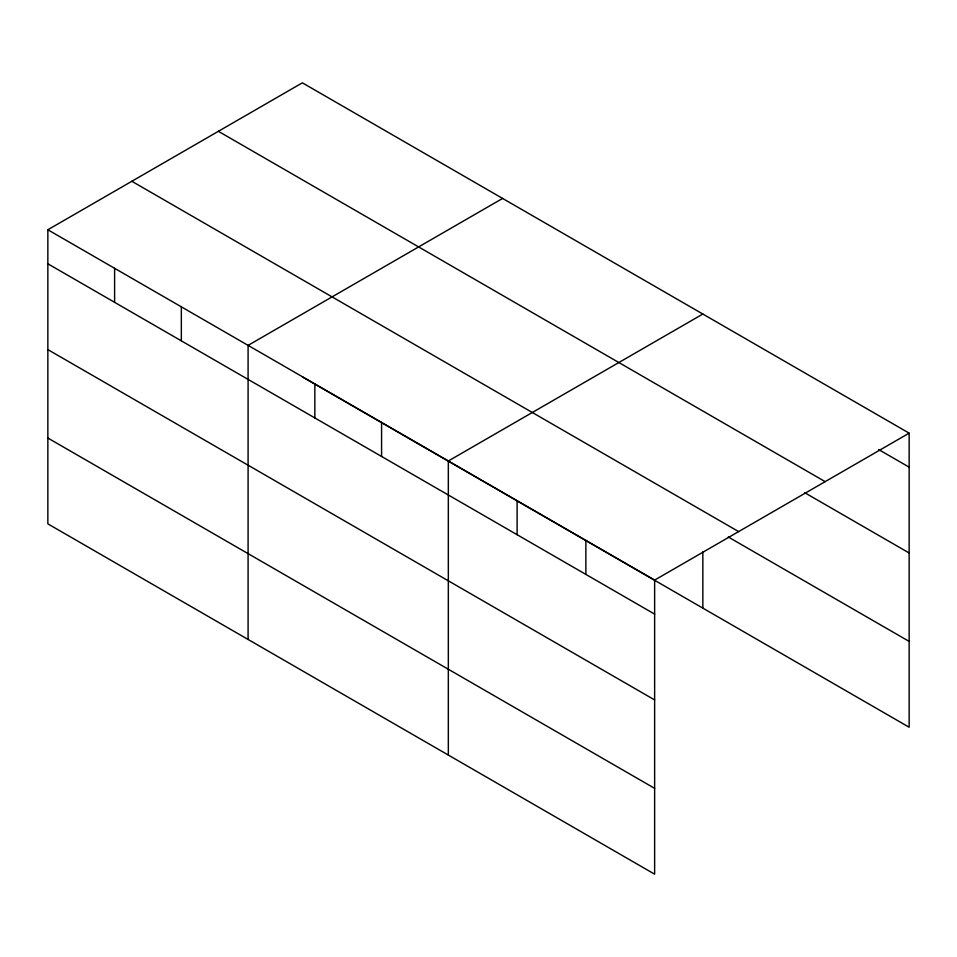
<?xml version="1.0" encoding="UTF-8"?>
<svg xmlns="http://www.w3.org/2000/svg" width="957" height="957" viewBox="0 0 957 957"><rect width="100%" height="100%" fill="white"/><g stroke="black" fill="none" stroke-linecap="round" stroke-linejoin="round"><path stroke-width="1.44" d="M654.636 699.926L654.636 580.098L47.85 229.764L47.85 523.85L654.636 874.172L654.636 699.926L47.85 349.604M302.364 376.902L909.15 727.236L909.15 433.15L302.364 82.828L47.85 229.764M502.604 198.434L248.09 345.381L248.09 639.455M702.845 314.04L448.331 460.987L448.331 755.061M654.636 580.098L909.15 433.15M878.586 449.515L909.15 467.16M218.375 131.312L825.161 481.646M804.717 492.699L909.15 552.99M131.839 181.28L738.625 531.602M728.313 537.009L909.15 641.405M47.85 263.785L654.636 614.107M47.85 438.031L654.636 788.353M702.845 551.89L702.845 608.126M585.863 540.394L585.863 574.403M517.103 500.69L517.103 534.7M381.58 422.444L381.58 456.465M314.841 383.913L314.841 417.922M181.34 306.838L181.34 340.848M114.601 268.307L114.601 302.316"/></g></svg>
